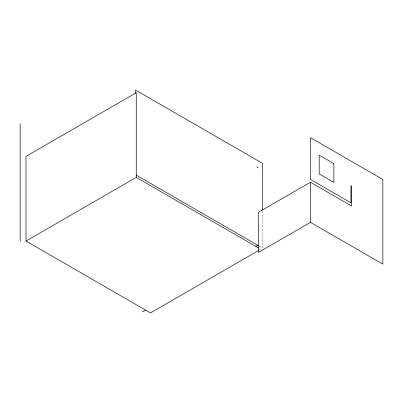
<?xml version="1.0" encoding="UTF-8"?>
<svg xmlns="http://www.w3.org/2000/svg" width="403" height="403" viewBox="0 0 403 403"><rect width="100%" height="100%" fill="white"/><g stroke="black" fill="none" stroke-linecap="round" stroke-linejoin="round"><path stroke-width="0.3" stroke-dasharray="2.02 1.51" d="M259.225 250.132L260.736 249.261L259.245 248.399M259.225 246.122L262.696 248.127L262.696 210.492"/><path stroke-width="0.6" d="M136.254 177.391L136.254 92.715L25.994 156.374L25.994 241.049L136.254 177.391L258.751 248.112M310.476 182.257L258.288 212.381L258.288 252.495L310.476 222.37L382.85 264.151L382.85 179.476L310.476 137.69L310.476 179.436L350.917 202.785L350.917 185.718L351.673 186.151L351.673 206.039L310.476 182.257L310.476 222.37M142.269 311.927L145.513 310.053M255.774 246.394L257.734 245.261M258.721 250.419L150.47 312.919L25.994 241.049M256.711 166.907L258.288 167.819M136.164 175.073L258.726 245.835M262.696 209.867L262.696 163.452L135.62 90.081L135.62 93.219M20.15 123.625L20.15 241.422M333.865 163.633L319.191 155.16L319.191 173.94L333.865 182.413L333.865 163.633"/></g></svg>
